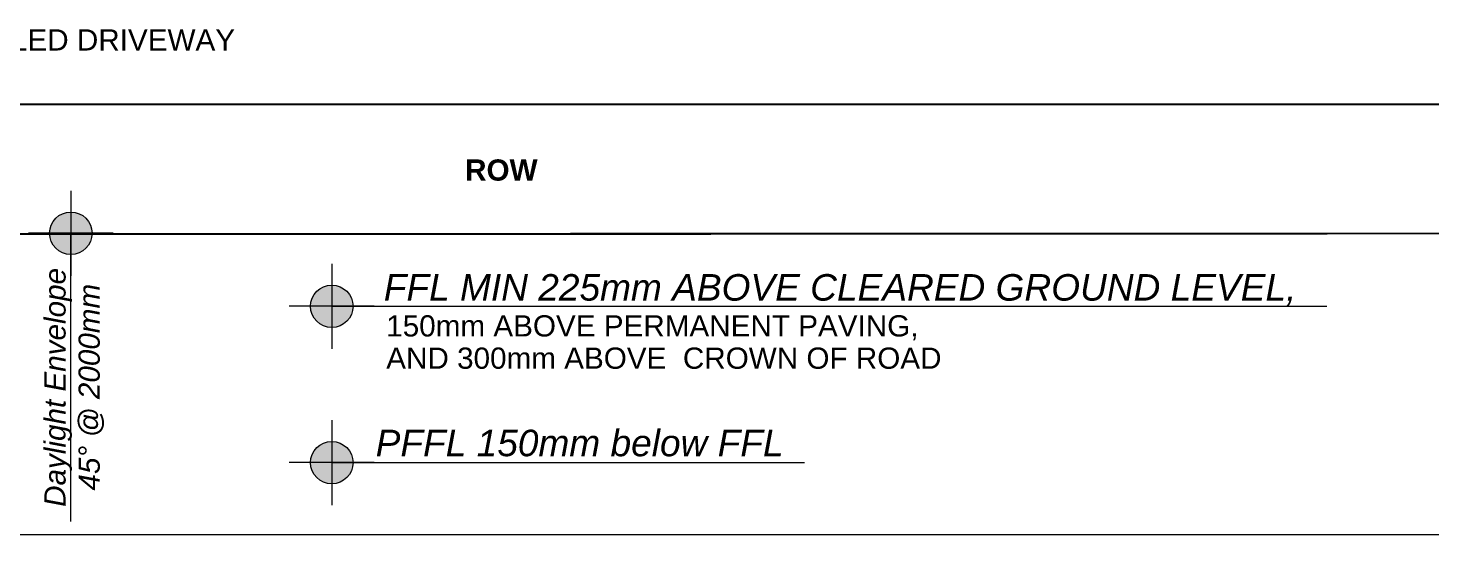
# Model space of a CAD drawing. Header units: metres. Extents: x -23 to 139, y -11 to 42.
# Drawn here: x 6.53 to 39.57, y -10.79 to 1.15 of the extents above; entities that cross this region are included whole.
import ezdxf

# ---------------------------------------------------------------- set-up
doc = ezdxf.new("R2010")
doc.units = ezdxf.units.M
doc.header["$LTSCALE"] = 96
doc.header["$MEASUREMENT"] = 0
for name, color, linetype, lineweight, true_color in [('01 Site Set - DRAWING BORDER', 7, 'Continuous', 18, 0x000000), ('01 Site Set - SITE LAYOUT', 7, 'Continuous', 18, 0x000000), ('CAD LAYER Site', 7, 'Continuous', 25, 0x000000)]:
    doc.layers.add(name, color=color, linetype=linetype, lineweight=lineweight, true_color=true_color)

msp = doc.modelspace()

# ---------------------------------------------------------------- linework, layer by layer
at = {"layer": '01 Site Set - DRAWING BORDER', "transparency": 33554687}
msp.add_lwpolyline([(59.158, 42.134), (59.158, -10.794), (-23.013, -10.794), (-23.013, 42.134)], close=True, dxfattribs=at)
at = {"layer": '01 Site Set - SITE LAYOUT', "color": 18, "linetype": 'Continuous', "lineweight": 18, "true_color": 0x000000, "transparency": 33554687}
for p, q in [((7.536, -2.685), (7.536, -4.685)), ((8.536, -3.685), (6.536, -3.685)), ((7.536, -10.479), (7.536, -3.685))]:
    msp.add_line(p, q, dxfattribs=at)
at = {"layer": '01 Site Set - SITE LAYOUT', "color": 18, "true_color": 0x000000, "transparency": 33554687}
for p, q in [((13.681, -4.406), (13.681, -6.406)), ((14.681, -5.406), (12.681, -5.406)), ((13.681, -5.406), (37.112, -5.406)), ((13.681, -8.09), (13.681, -10.09)), ((14.681, -9.09), (12.681, -9.09)), ((13.681, -9.09), (24.811, -9.09))]:
    msp.add_line(p, q, dxfattribs=at)
at = {"layer": '01 Site Set - SITE LAYOUT', "color": 18, "linetype": 'Continuous', "lineweight": 18, "true_color": 0x000000, "transparency": 33554687}
msp.add_circle((7.536, -3.685), 0.5, dxfattribs=at)
at = {"layer": '01 Site Set - SITE LAYOUT', "color": 18, "true_color": 0x000000, "transparency": 33554687}
for centre in [(13.681, -5.406), (13.681, -9.09)]:
    msp.add_circle(centre, 0.5, dxfattribs=at)
at = {"layer": '01 Site Set - SITE LAYOUT', "color": 7, "linetype": 'Continuous', "lineweight": 18, "true_color": 0xffffff, "transparency": 33554687}
for points in [[(7.536, -3.685), (7.286, -3.252), (7.103, -3.435), (7.182, -3.331)], [(7.536, -3.685), (7.536, -3.185), (7.286, -3.252), (7.407, -3.202)], [(7.536, -3.685), (7.103, -3.435), (7.036, -3.685), (7.053, -3.555)], [(7.536, -3.685), (7.536, -4.185), (7.786, -4.118), (7.665, -4.168)], [(7.536, -3.685), (7.786, -4.118), (7.969, -3.935), (7.89, -4.038)], [(7.536, -3.685), (7.969, -3.935), (8.036, -3.685), (8.019, -3.814)]]:
    msp.add_solid(points, dxfattribs=at)
at = {"layer": '01 Site Set - SITE LAYOUT', "color": 18, "linetype": 'Continuous', "lineweight": 18, "true_color": 0x000000, "transparency": 33554687}
for points in [[(7.536, -3.685), (7.786, -3.252), (7.536, -3.185), (7.665, -3.202)], [(7.536, -3.685), (7.969, -3.435), (7.786, -3.252), (7.89, -3.331)], [(7.536, -3.685), (8.036, -3.685), (7.969, -3.435), (8.019, -3.555)], [(7.536, -3.685), (7.036, -3.685), (7.103, -3.935), (7.053, -3.814)], [(7.536, -3.685), (7.103, -3.935), (7.286, -4.118), (7.182, -4.038)], [(7.536, -3.685), (7.286, -4.118), (7.536, -4.185), (7.407, -4.168)]]:
    msp.add_solid(points, dxfattribs=at)
at = {"layer": '01 Site Set - SITE LAYOUT', "color": 7, "true_color": 0xffffff, "transparency": 33554687}
for points in [[(13.681, -5.406), (13.681, -4.906), (13.431, -4.973), (13.552, -4.923)], [(13.681, -5.406), (13.248, -5.156), (13.181, -5.406), (13.198, -5.276)], [(13.681, -5.406), (13.431, -4.973), (13.248, -5.156), (13.328, -5.052)], [(13.681, -5.406), (13.681, -5.906), (13.931, -5.839), (13.81, -5.889)], [(13.681, -5.406), (13.931, -5.839), (14.114, -5.656), (14.035, -5.759)], [(13.681, -5.406), (14.114, -5.656), (14.181, -5.406), (14.164, -5.535)], [(13.681, -9.09), (13.681, -8.59), (13.431, -8.657), (13.552, -8.607)], [(13.681, -9.09), (13.248, -8.84), (13.181, -9.09), (13.198, -8.96)], [(13.681, -9.09), (13.431, -8.657), (13.248, -8.84), (13.328, -8.736)], [(13.681, -9.09), (13.681, -9.59), (13.931, -9.523), (13.81, -9.573)], [(13.681, -9.09), (13.931, -9.523), (14.114, -9.34), (14.035, -9.443)], [(13.681, -9.09), (14.114, -9.34), (14.181, -9.09), (14.164, -9.219)]]:
    msp.add_solid(points, dxfattribs=at)
at = {"layer": '01 Site Set - SITE LAYOUT', "color": 18, "true_color": 0x000000, "transparency": 33554687}
for points in [[(13.681, -5.406), (13.931, -4.973), (13.681, -4.906), (13.81, -4.923)], [(13.681, -5.406), (14.114, -5.156), (13.931, -4.973), (14.035, -5.052)], [(13.681, -5.406), (14.181, -5.406), (14.114, -5.156), (14.164, -5.276)], [(13.681, -5.406), (13.181, -5.406), (13.248, -5.656), (13.198, -5.535)], [(13.681, -5.406), (13.248, -5.656), (13.431, -5.839), (13.328, -5.759)], [(13.681, -5.406), (13.431, -5.839), (13.681, -5.906), (13.552, -5.889)], [(13.681, -9.09), (13.931, -8.657), (13.681, -8.59), (13.81, -8.607)], [(13.681, -9.09), (14.114, -8.84), (13.931, -8.657), (14.035, -8.736)], [(13.681, -9.09), (14.181, -9.09), (14.114, -8.84), (14.164, -8.96)], [(13.681, -9.09), (13.181, -9.09), (13.248, -9.34), (13.198, -9.219)], [(13.681, -9.09), (13.248, -9.34), (13.431, -9.523), (13.328, -9.443)], [(13.681, -9.09), (13.431, -9.523), (13.681, -9.59), (13.552, -9.573)]]:
    msp.add_solid(points, dxfattribs=at)
at = {"layer": 'CAD LAYER Site', "transparency": 33554687}
for p, q in [((42.469, -0.649), (-3.12, -0.647)), ((-3.12, -3.696), (22.61, -3.695))]:
    msp.add_line(p, q, dxfattribs=at)
msp.add_lwpolyline([(47.759, -3.694), (37.119, -3.695), (19.303, -3.695)], dxfattribs=at)

# ---------------------------------------------------------------- texts
at = {"layer": '01 Site Set - SITE LAYOUT', "transparency": 33554687}
for s, insert, char_height, width, attachment_point in [('\\fArial|b1|i0|c0|p0;ROW\\P', (17.674, -2.452), 0.5, 9.7159, 8), ('\\fArial|b0|i1|c0|p0;FFL MIN 225mm ABOVE CLEARED GROUND LEVEL, ', (14.906, -5.389), 0.625, 21.525, 7), ('\\fArial|b0|i0|c0|p0;150mm ABOVE PERMANENT PAVING,\\P', (14.963, -6.21), 0.5, 13.79751, 7), ('\\fArial|b0|i0|c0|p0;AND 300mm ABOVE  CROWN OF ROAD\\P', (14.963, -6.885), 0.5, 13.79751, 7), ('\\fArial|b0|i1|c0|p0;PFFL 150mm below FFL', (14.715, -8.948), 0.625, 10.025, 7)]:
    msp.add_mtext(s, dxfattribs=dict(at, insert=insert, char_height=char_height, width=width, attachment_point=attachment_point))
at = {"layer": '01 Site Set - SITE LAYOUT', "color": 1, "true_color": 0xff0000, "transparency": 33554687, "char_height": 0.5, "attachment_point": 7, "rotation": 90}
for s, insert, width in [('\\fArial|b0|i1|c0|p0;Daylight Envelope', (7.563, -10.132), 5.97), ('\\fArial|b0|i1|c0|p0;45° @ 2000mm', (8.318, -9.747), 5.405)]:
    msp.add_mtext(s, dxfattribs=dict(at, insert=insert, width=width))
at = {"layer": 'CAD LAYER Site', "transparency": 33554687, "insert": (3.797, 1.121), "char_height": 0.5, "width": 11.66614, "attachment_point": 1, "rotation": 359.9968}
msp.add_mtext('{\\fArial|b0|i0|p34;\\C18;\\H0.698324;\\H0.716x;METALLED DRIVEWAY}', dxfattribs=at)

doc.saveas('drawing.dxf')
